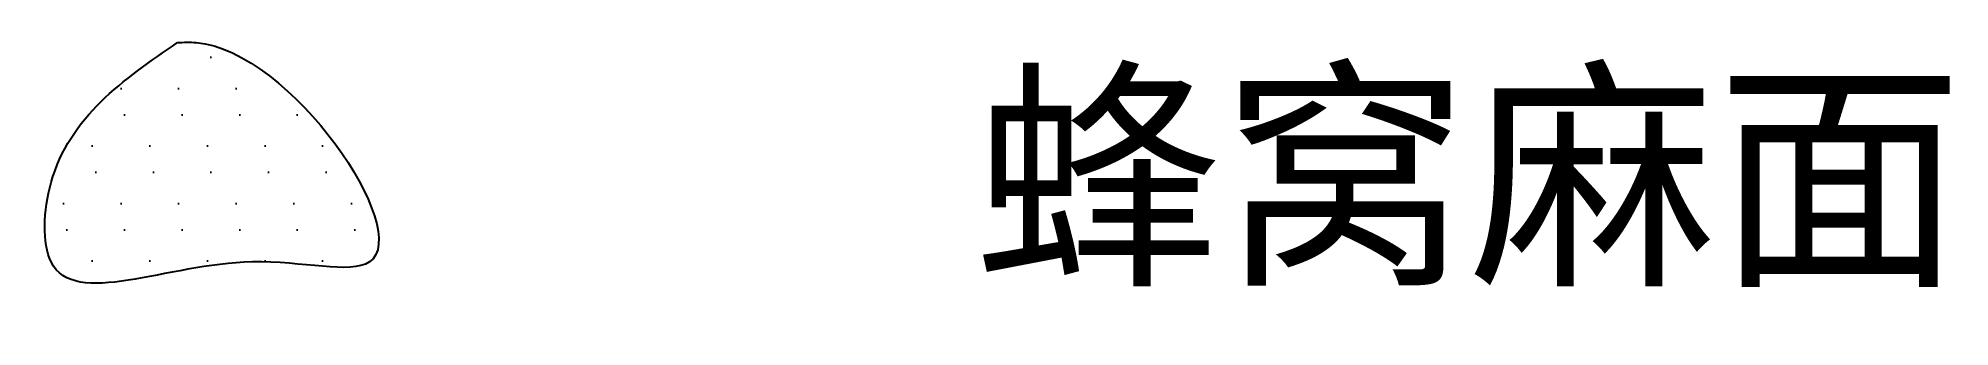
# Model space of a CAD drawing. Header units: millimetres. Extents: x 0 to 26.4, y -0.7 to 3.2.
import ezdxf

# ---------------------------------------------------------------- set-up
doc = ezdxf.new("R2010")
doc.units = ezdxf.units.MM
for name, color, linetype in [('加固措施', 7, 'Continuous'), ('图层1', 7, 'Continuous'), ('病害', 5, 'Continuous')]:
    doc.layers.add(name, color=color, linetype=linetype)
doc.styles.get("Standard").update_dxf_attribs({"font": ''})
doc.styles.get('Standard').set_extended_font_data('SimSun')
pattern_1 = [(0, (-3019.80915, -229.5924), (0.396875, 0.79375), [0, -0.79375])]
pattern_2 = [(0, (-5094.3226, -525.2974), (0.396875, 0.79375), [0, -0.79375])]

msp = doc.modelspace()

# ---------------------------------------------------------------- hatches: boundary and pattern name
at = {"layer": '加固措施', "lineweight": -2}
h = msp.add_hatch(dxfattribs=at)
h.set_pattern_fill('DOTS', scale=0.5)
h.set_pattern_definition(pattern_1)
edge = h.paths.add_edge_path()
edge.add_spline(control_points=[(1.934, 3.181), (1.19, 2.67), (0.133, 1.944), (0.014, -0.745), (2.514, 0.49), (5.908, -0.477), (3.381, 3.241), (2.019, 3.184), (1.934, 3.181)], knot_values=[0, 0, 0, 0, 5.205471, 7.397577, 12.944796, 16.169923, 23.88441, 24.400432, 24.400432, 24.400432, 24.400432], degree=3, periodic=0)
h = msp.add_hatch(dxfattribs=at)
h.set_pattern_fill('DOTS', scale=0.5)
h.set_pattern_definition(pattern_1)
edge = h.paths.add_edge_path()
edge.add_spline(control_points=[(1.934, 3.181), (1.19, 2.67), (0.133, 1.944), (0.014, -0.745), (2.514, 0.49), (5.908, -0.477), (3.381, 3.241), (2.019, 3.184), (1.934, 3.181)], knot_values=[0, 0, 0, 0, 5.205471, 7.397577, 12.944796, 16.169923, 23.88441, 24.400432, 24.400432, 24.400432, 24.400432], degree=3, periodic=0)
at = {"layer": '病害', "lineweight": -2}
h = msp.add_hatch(dxfattribs=at)
h.set_pattern_fill('DOTS', color=4, scale=0.5, style=0)
h.set_pattern_definition(pattern_2)
edge = h.paths.add_edge_path()
edge.add_spline(control_points=[(1.934, 3.181), (1.19, 2.67), (0.133, 1.944), (0.014, -0.745), (2.514, 0.49), (5.908, -0.477), (3.381, 3.241), (2.019, 3.184), (1.934, 3.181)], knot_values=[0, 0, 0, 0, 1.041094, 1.479515, 2.588959, 3.233985, 4.776882, 4.880086, 4.880086, 4.880086, 4.880086], degree=3, periodic=0)
h = msp.add_hatch(dxfattribs=at)
h.set_pattern_fill('DOTS', color=4, scale=0.5, style=0)
h.set_pattern_definition(pattern_2)
edge = h.paths.add_edge_path()
edge.add_spline(control_points=[(1.934, 3.181), (1.19, 2.67), (0.133, 1.944), (0.014, -0.745), (2.514, 0.49), (5.908, -0.477), (3.381, 3.241), (2.019, 3.184), (1.934, 3.181)], knot_values=[0, 0, 0, 0, 1.041094, 1.479515, 2.588959, 3.233985, 4.776882, 4.880086, 4.880086, 4.880086, 4.880086], degree=3, periodic=0)

# ---------------------------------------------------------------- linework, layer by layer
at = {"lineweight": -2}
msp.add_open_spline([(1.934, 3.181), (1.19, 2.67), (0.133, 1.944), (0.014, -0.745), (2.514, 0.49), (5.908, -0.477), (3.381, 3.241), (2.019, 3.184), (1.934, 3.181)], degree=3, knots=[0, 0, 0, 0, 2.602735, 3.698789, 6.472398, 8.084961, 11.942205, 12.200216, 12.200216, 12.200216, 12.200216], dxfattribs=at)
msp.add_open_spline([(1.934, 3.181), (1.19, 2.67), (0.133, 1.944), (0.014, -0.745), (2.514, 0.49), (5.908, -0.477), (3.381, 3.241), (2.019, 3.184), (1.934, 3.181)], degree=3, knots=[0, 0, 0, 0, 2.602735, 3.698789, 6.472398, 8.084961, 11.942205, 12.200216, 12.200216, 12.200216, 12.200216], dxfattribs=at)

# ---------------------------------------------------------------- texts
at = {"layer": '图层1', "lineweight": -2, "insert": (12.913, 2.578), "char_height": 2.5, "attachment_point": 1}
msp.add_mtext('蜂窝麻面', dxfattribs=at)
msp.add_mtext('蜂窝麻面', dxfattribs=at)

doc.saveas('drawing.dxf')
